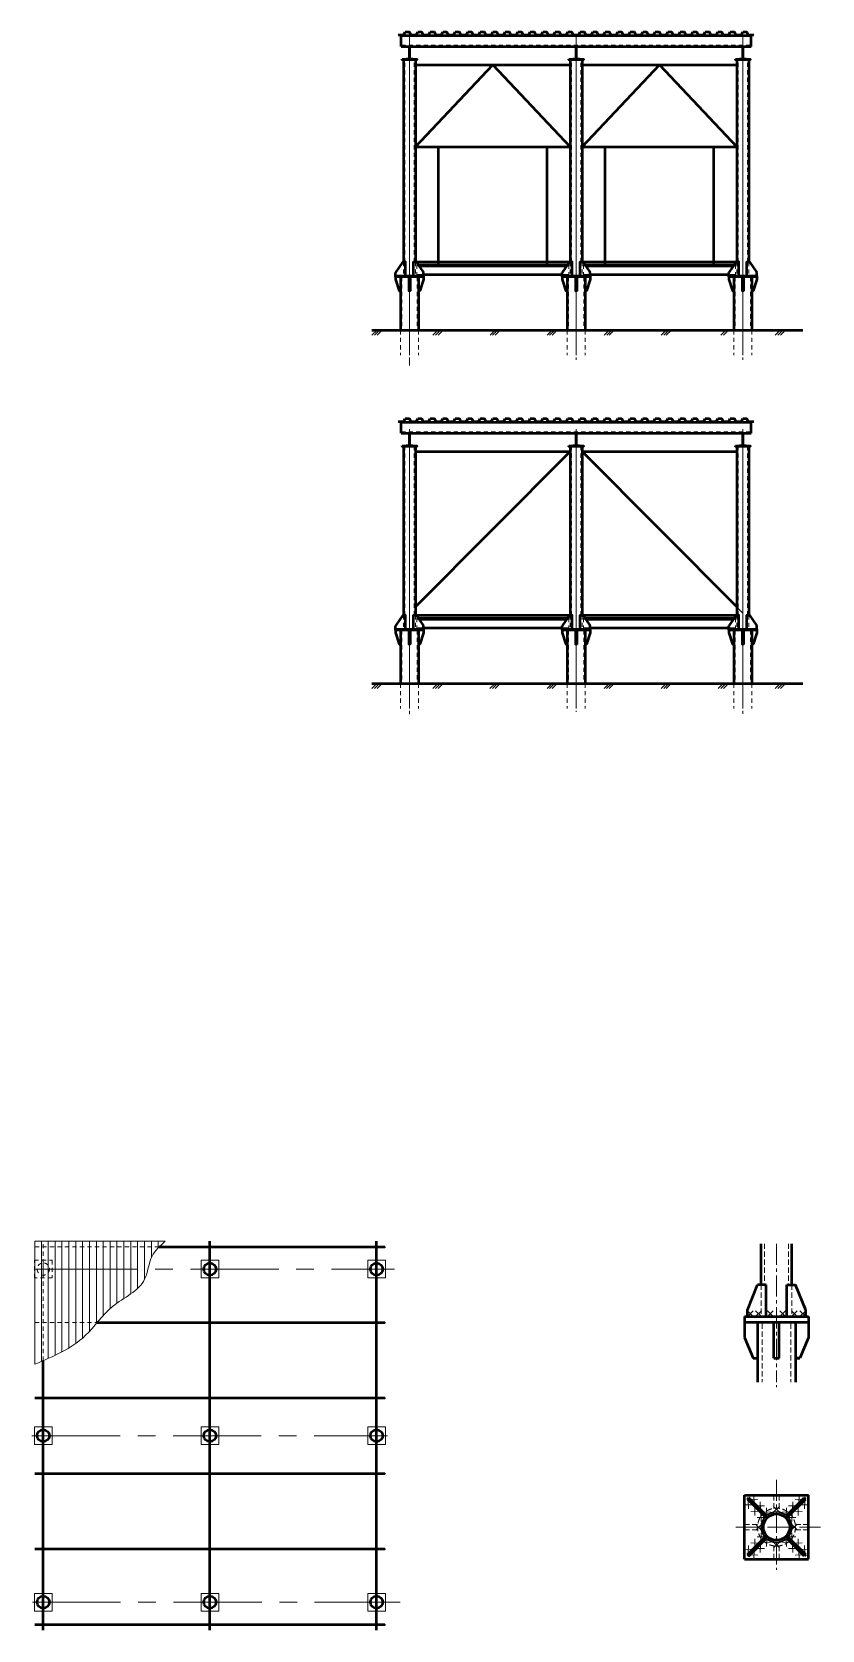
# Model space of a CAD drawing. Header units: millimetres. Extents: x -15843 to 52186, y -12703 to 19750.
# Drawn here: x 10378 to 24598, y -11810 to 16968 of the extents above; entities that cross this region are included whole.
import ezdxf

# ---------------------------------------------------------------- set-up
doc = ezdxf.new("R2010")
doc.units = ezdxf.units.MM
for name, pattern in [('JIS_02_0.7', [1.35, 0.75, -0.6]), ('невидимая', [9.525, 6.35, -3.175]), ('осевая', [50.8, 31.75, -6.35, 6.35, -6.35]), ('осевая2', [28.575, 19.05, -3.175, 3.175, -3.175])]:
    doc.linetypes.add(name, pattern=pattern)
for name, color, linetype, lineweight in [('АС Колонны', 7, 'Continuous', 20), ('АС_Сваи', 7, 'Continuous', 20), ('АС_Стены', 7, 'Continuous', 20)]:
    doc.layers.add(name, color=color, linetype=linetype, lineweight=lineweight)

# ---------------------------------------------------------------- blocks, each defined once
blk = doc.blocks.new('*U6')
at = {"color": 0, "linetype": 'ByBlock', "lineweight": -2}
blk.add_lwpolyline([(-5, 230), (55, 230), (55, 221), (14.8, 221, 0.4142136), (2.8, 209), (2.8, 21, 0.4142136), (14.8, 9), (55, 9), (55, 0), (0, 0), (-55, 0), (-55, 9), (-14.8, 9, 0.4142136), (-2.8, 21), (-2.8, 209, 0.4142136), (-14.8, 221), (-55, 221), (-55, 230)], format="xyb", close=True, dxfattribs=at)

msp = doc.modelspace()

# ---------------------------------------------------------------- linework, layer by layer
at = {"layer": 'АС Колонны', "color": 7, "lineweight": 50}
for p, q in [((23505, -5591), (23505, -4853)), ((24052, -5591), (24052, -4853)), ((23254, -6052), (23439, -5591)), ((23595, -5591), (23439, -5591)), ((23595, -5591), (23485, -5591)), ((23595, -6166), (23595, -5591)), ((23962, -6166), (23962, -5591)), ((23962, -5591), (24118, -5591)), ((24304, -6052), (24118, -5591)), ((23254, -6166), (23254, -6052)), ((24304, -6166), (24304, -6052))]:
    msp.add_line(p, q, dxfattribs=at)
at = {"layer": 'АС Колонны', "color": 7, "linetype": 'невидимая', "lineweight": 5, "ltscale": 15}
for p, q in [((23565, -4853), (23565, -5591)), ((23992, -4853), (23992, -5591)), ((23505, -5591), (23505, -6166)), ((24052, -5591), (24052, -6166))]:
    msp.add_line(p, q, dxfattribs=at)
at = {"layer": 'АС Колонны', "color": 7, "linetype": 'осевая2', "lineweight": 0, "ltscale": 20}
for p, q in [((23779, -4853), (23779, -7438)), ((23779, -9105), (23779, -10727)), ((23048, -9957), (24598, -9957))]:
    msp.add_line(p, q, dxfattribs=at)
at = {"layer": 'АС Колонны', "color": 7, "lineweight": 30}
msp.add_circle((23779, -9957), 274, dxfattribs=at)
at = {"layer": 'АС_Сваи', "color": 7, "linetype": 'Continuous', "lineweight": 50}
for p, q in [((23204, -6166), (23204, -6291)), ((23204, -6166), (24354, -6166)), ((23204, -6266), (24354, -6266)), ((23204, -6291), (23204, -6544)), ((23437, -6266), (23437, -7347)), ((24120, -6266), (24120, -7347)), ((24354, -6166), (24354, -6291)), ((24354, -6291), (24354, -6544)), ((23204, -6544), (23359, -6916)), ((24354, -6544), (24198, -6916)), ((23359, -6916), (23437, -6916)), ((24120, -6916), (24198, -6916)), ((24198, -6916), (24120, -6916)), ((23204, -10532), (23204, -9382)), ((23204, -9382), (24354, -9382)), ((24354, -10532), (24354, -9382)), ((23204, -10532), (24354, -10532))]:
    msp.add_line(p, q, dxfattribs=at)
at = {"layer": 'АС_Сваи', "color": 7, "linetype": 'невидимая', "lineweight": 5, "ltscale": 15}
for p, q in [((23518, -6291), (23518, -7347)), ((24039, -6291), (24039, -7347)), ((23729, -9382), (23729, -9619)), ((23829, -9382), (23829, -9619)), ((23200, -9907), (23437, -9907)), ((23200, -10007), (23437, -10007)), ((24357, -9907), (24120, -9907)), ((24357, -10007), (24120, -10007)), ((23729, -10532), (23729, -10295)), ((23829, -10532), (23829, -10295))]:
    msp.add_line(p, q, dxfattribs=at)
at = {"layer": 'АС_Сваи', "color": 7, "lineweight": 50}
for p, q in [((23729, -6916), (23729, -6266)), ((23829, -6916), (23829, -6266)), ((23729, -6916), (23829, -6916))]:
    msp.add_line(p, q, dxfattribs=at)
at = {"layer": 'АС_Сваи', "lineweight": 50, "ltscale": 100}
for points in [[(16971, 16918), (17071, 16918)], [(17023, 16907), (23323, 16907)], [(17023, 16707), (17023, 16907)], [(17023, 16707), (23323, 16707)], [(17071, 16918), (17096, 16968)], [(17096, 16968), (17171, 16968)], [(17196, 16918), (17171, 16968)], [(17196, 16918), (17296, 16918)], [(17296, 16918), (17321, 16968)], [(17321, 16968), (17396, 16968)], [(17421, 16918), (17396, 16968)], [(17421, 16918), (17521, 16918)], [(17521, 16918), (17546, 16968)], [(17546, 16968), (17621, 16968)], [(17646, 16918), (17621, 16968)], [(17646, 16918), (17746, 16918)], [(17746, 16918), (17771, 16968)], [(17771, 16968), (17846, 16968)], [(17871, 16918), (17846, 16968)], [(17871, 16918), (17971, 16918)], [(17971, 16918), (17996, 16968)], [(17996, 16968), (18071, 16968)], [(18096, 16918), (18071, 16968)], [(18096, 16918), (18196, 16918)], [(18196, 16918), (18221, 16968)], [(18221, 16968), (18296, 16968)], [(18321, 16918), (18296, 16968)], [(18321, 16918), (18421, 16918)], [(18421, 16918), (18446, 16968)], [(18446, 16968), (18521, 16968)], [(18546, 16918), (18521, 16968)], [(18546, 16918), (18646, 16918)], [(18646, 16918), (18671, 16968)], [(18671, 16968), (18746, 16968)], [(18771, 16918), (18746, 16968)], [(18771, 16918), (18871, 16918)], [(18871, 16918), (18896, 16968)], [(18896, 16968), (18971, 16968)], [(18996, 16918), (18971, 16968)], [(18996, 16918), (19096, 16918)], [(19096, 16918), (19121, 16968)], [(19121, 16968), (19196, 16968)], [(19221, 16918), (19196, 16968)], [(19221, 16918), (19321, 16918)], [(19321, 16918), (19346, 16968)], [(19346, 16968), (19421, 16968)], [(19446, 16918), (19421, 16968)], [(19446, 16918), (19546, 16918)], [(19546, 16918), (19571, 16968)], [(19571, 16968), (19646, 16968)], [(19671, 16918), (19646, 16968)], [(19671, 16918), (19771, 16918)], [(19771, 16918), (19796, 16968)], [(19796, 16968), (19871, 16968)], [(19896, 16918), (19871, 16968)], [(19896, 16918), (19996, 16918)], [(19996, 16918), (20021, 16968)], [(20021, 16968), (20096, 16968)], [(20121, 16918), (20096, 16968)], [(20121, 16918), (20221, 16918)], [(20221, 16918), (20246, 16968)], [(20246, 16968), (20321, 16968)], [(20346, 16918), (20321, 16968)], [(20346, 16918), (20446, 16918)], [(20446, 16918), (20471, 16968)], [(20471, 16968), (20546, 16968)], [(20571, 16918), (20546, 16968)], [(20571, 16918), (20671, 16918)], [(20671, 16918), (20696, 16968)], [(20696, 16968), (20771, 16968)], [(20796, 16918), (20771, 16968)], [(20796, 16918), (20896, 16918)], [(20896, 16918), (20921, 16968)], [(20921, 16968), (20996, 16968)], [(21021, 16918), (20996, 16968)], [(21021, 16918), (21121, 16918)], [(21121, 16918), (21146, 16968)], [(21146, 16968), (21221, 16968)], [(21246, 16918), (21221, 16968)], [(21246, 16918), (21346, 16918)], [(21346, 16918), (21371, 16968)], [(21371, 16968), (21446, 16968)], [(21471, 16918), (21446, 16968)], [(21471, 16918), (21571, 16918)], [(21571, 16918), (21596, 16968)], [(21596, 16968), (21671, 16968)], [(21696, 16918), (21671, 16968)], [(21696, 16918), (21796, 16918)], [(21796, 16918), (21821, 16968)], [(21821, 16968), (21896, 16968)], [(21921, 16918), (21896, 16968)], [(21921, 16918), (22021, 16918)], [(22021, 16918), (22046, 16968)], [(22046, 16968), (22121, 16968)], [(22146, 16918), (22121, 16968)], [(22146, 16918), (22246, 16918)], [(22246, 16918), (22271, 16968)], [(22271, 16968), (22346, 16968)], [(22371, 16918), (22346, 16968)], [(22371, 16918), (22471, 16918)], [(22471, 16918), (22496, 16968)], [(22496, 16968), (22571, 16968)], [(22596, 16918), (22571, 16968)], [(22596, 16918), (22696, 16918)], [(22696, 16918), (22721, 16968)], [(22721, 16968), (22796, 16968)], [(22821, 16918), (22796, 16968)], [(22821, 16918), (22921, 16918)], [(22921, 16918), (22946, 16968)], [(22946, 16968), (23021, 16968)], [(23046, 16918), (23021, 16968)], [(23046, 16918), (23146, 16918)], [(23146, 16918), (23171, 16968)], [(23171, 16968), (23246, 16968)], [(23271, 16918), (23246, 16968)], [(23271, 16918), (23371, 16918)], [(23323, 16707), (23323, 16907)], [(17043, 16477), (17303, 16477), (17303, 16464), (17043, 16464), (17043, 16477)], [(17063, 16464), (17063, 12827)], [(17283, 16464), (17283, 12827)], [(20043, 16477), (20303, 16477), (20303, 16464), (20043, 16464), (20043, 16477)], [(20063, 16464), (20063, 12827)], [(20283, 16464), (20283, 12827)], [(23043, 16477), (23303, 16477), (23303, 16464), (23043, 16464), (23043, 16477)], [(23063, 16464), (23063, 12827)], [(23283, 16464), (23283, 12827)], [(17283, 16377), (20063, 16377)], [(17283, 14897), (18673, 16377), (20063, 14897)], [(20283, 16377), (23063, 16377)], [(20283, 14897), (21673, 16377), (23063, 14897)], [(17283, 14897), (20063, 14897)], [(17693, 12777), (17693, 14897)], [(19653, 12777), (19653, 14897)], [(20283, 14897), (23063, 14897)], [(20693, 12777), (20693, 14897)], [(22653, 12777), (22653, 14897)], [(17103, 12577), (17103, 12827), (17053, 12827), (16923, 12634)], [(17243, 12577), (17243, 12827), (17293, 12827), (17423, 12634)], [(17293, 12827), (20063, 12827)], [(17327, 12777), (20019, 12777)], [(17341, 12756), (20005, 12756)], [(20103, 12577), (20103, 12827), (20053, 12827), (19923, 12634)], [(20243, 12577), (20243, 12827), (20293, 12827), (20423, 12634)], [(20283, 12827), (23053, 12827)], [(20327, 12777), (23019, 12777)], [(20341, 12756), (23005, 12756)], [(23103, 12577), (23103, 12827), (23053, 12827), (22923, 12634)], [(23243, 12577), (23243, 12827), (23293, 12827), (23423, 12634)], [(16923, 12577), (16923, 12634)], [(16923, 12577), (17423, 12577), (17423, 12558), (16923, 12558), (16923, 12577)], [(16923, 12558), (16923, 12509), (16988, 12308), (17010, 12308)], [(17010, 12558), (17010, 11597)], [(17160, 12558), (17160, 12308), (17173, 12308)], [(17186, 12558), (17186, 12308), (17173, 12308)], [(17336, 12558), (17336, 11597)], [(17423, 12558), (17423, 12509), (17358, 12308), (17336, 12308)], [(17423, 12577), (17423, 12634)], [(17423, 12598), (19923, 12598)], [(19923, 12577), (19923, 12634)], [(19923, 12577), (20423, 12577), (20423, 12558), (19923, 12558), (19923, 12577)], [(19923, 12558), (19923, 12509), (19988, 12308), (20010, 12308)], [(20010, 12558), (20010, 11597)], [(20160, 12558), (20160, 12308), (20173, 12308)], [(20186, 12558), (20186, 12308), (20173, 12308)], [(20336, 12558), (20336, 11597)], [(20423, 12558), (20423, 12509), (20358, 12308), (20336, 12308)], [(20423, 12577), (20423, 12634)], [(20423, 12598), (22923, 12598)], [(22923, 12577), (22923, 12634)], [(22923, 12577), (23423, 12577), (23423, 12558), (22923, 12558), (22923, 12577)], [(22923, 12558), (22923, 12509), (22988, 12308), (23010, 12308)], [(23010, 12558), (23010, 11597)], [(23160, 12558), (23160, 12308), (23173, 12308)], [(23186, 12558), (23186, 12308), (23173, 12308)], [(23336, 12558), (23336, 11597)], [(23423, 12558), (23423, 12509), (23358, 12308), (23336, 12308)], [(23423, 12577), (23423, 12634)], [(16496, 11597), (24253, 11597)], [(16971, 9955), (17071, 9955)], [(17023, 9944), (23323, 9944)], [(17023, 9744), (17023, 9944)], [(17071, 9955), (17096, 10005)], [(17096, 10005), (17171, 10005)], [(17196, 9955), (17171, 10005)], [(17196, 9955), (17296, 9955)], [(17296, 9955), (17321, 10005)], [(17321, 10005), (17396, 10005)], [(17421, 9955), (17396, 10005)], [(17421, 9955), (17521, 9955)], [(17521, 9955), (17546, 10005)], [(17546, 10005), (17621, 10005)], [(17646, 9955), (17621, 10005)], [(17646, 9955), (17746, 9955)], [(17746, 9955), (17771, 10005)], [(17771, 10005), (17846, 10005)], [(17871, 9955), (17846, 10005)], [(17871, 9955), (17971, 9955)], [(17971, 9955), (17996, 10005)], [(17996, 10005), (18071, 10005)], [(18096, 9955), (18071, 10005)], [(18096, 9955), (18196, 9955)], [(18196, 9955), (18221, 10005)], [(18221, 10005), (18296, 10005)], [(18321, 9955), (18296, 10005)], [(18321, 9955), (18421, 9955)], [(18421, 9955), (18446, 10005)], [(18446, 10005), (18521, 10005)], [(18546, 9955), (18521, 10005)], [(18546, 9955), (18646, 9955)], [(18646, 9955), (18671, 10005)], [(18671, 10005), (18746, 10005)], [(18771, 9955), (18746, 10005)], [(18771, 9955), (18871, 9955)], [(18871, 9955), (18896, 10005)], [(18896, 10005), (18971, 10005)], [(18996, 9955), (18971, 10005)], [(18996, 9955), (19096, 9955)], [(19096, 9955), (19121, 10005)], [(19121, 10005), (19196, 10005)], [(19221, 9955), (19196, 10005)], [(19221, 9955), (19321, 9955)], [(19321, 9955), (19346, 10005)], [(19346, 10005), (19421, 10005)], [(19446, 9955), (19421, 10005)], [(19446, 9955), (19546, 9955)], [(19546, 9955), (19571, 10005)], [(19571, 10005), (19646, 10005)], [(19671, 9955), (19646, 10005)], [(19671, 9955), (19771, 9955)], [(19771, 9955), (19796, 10005)], [(19796, 10005), (19871, 10005)], [(19896, 9955), (19871, 10005)], [(19896, 9955), (19996, 9955)], [(19996, 9955), (20021, 10005)], [(20021, 10005), (20096, 10005)], [(20121, 9955), (20096, 10005)], [(20121, 9955), (20221, 9955)], [(20221, 9955), (20246, 10005)], [(20246, 10005), (20321, 10005)], [(20346, 9955), (20321, 10005)], [(20346, 9955), (20446, 9955)], [(20446, 9955), (20471, 10005)], [(20471, 10005), (20546, 10005)], [(20571, 9955), (20546, 10005)], [(20571, 9955), (20671, 9955)], [(20671, 9955), (20696, 10005)], [(20696, 10005), (20771, 10005)], [(20796, 9955), (20771, 10005)], [(20796, 9955), (20896, 9955)], [(20896, 9955), (20921, 10005)], [(20921, 10005), (20996, 10005)], [(21021, 9955), (20996, 10005)], [(21021, 9955), (21121, 9955)], [(21121, 9955), (21146, 10005)], [(21146, 10005), (21221, 10005)], [(21246, 9955), (21221, 10005)], [(21246, 9955), (21346, 9955)], [(21346, 9955), (21371, 10005)], [(21371, 10005), (21446, 10005)], [(21471, 9955), (21446, 10005)], [(21471, 9955), (21571, 9955)], [(21571, 9955), (21596, 10005)], [(21596, 10005), (21671, 10005)], [(21696, 9955), (21671, 10005)], [(21696, 9955), (21796, 9955)], [(21796, 9955), (21821, 10005)], [(21821, 10005), (21896, 10005)], [(21921, 9955), (21896, 10005)], [(21921, 9955), (22021, 9955)], [(22021, 9955), (22046, 10005)], [(22046, 10005), (22121, 10005)], [(22146, 9955), (22121, 10005)], [(22146, 9955), (22246, 9955)], [(22246, 9955), (22271, 10005)], [(22271, 10005), (22346, 10005)], [(22371, 9955), (22346, 10005)], [(22371, 9955), (22471, 9955)], [(22471, 9955), (22496, 10005)], [(22496, 10005), (22571, 10005)], [(22596, 9955), (22571, 10005)], [(22596, 9955), (22696, 9955)], [(22696, 9955), (22721, 10005)], [(22721, 10005), (22796, 10005)], [(22821, 9955), (22796, 10005)], [(22821, 9955), (22921, 9955)], [(22921, 9955), (22946, 10005)], [(22946, 10005), (23021, 10005)], [(23046, 9955), (23021, 10005)], [(23046, 9955), (23146, 9955)], [(23146, 9955), (23171, 10005)], [(23171, 10005), (23246, 10005)], [(23271, 9955), (23246, 10005)], [(23271, 9955), (23371, 9955)], [(23323, 9744), (23323, 9944)], [(17023, 9744), (23323, 9744)], [(17043, 9514), (17303, 9514), (17303, 9501), (17043, 9501), (17043, 9514)], [(17063, 9501), (17063, 6464)], [(17283, 9501), (17283, 6464)], [(20043, 9514), (20303, 9514), (20303, 9501), (20043, 9501), (20043, 9514)], [(20063, 9501), (20063, 6464)], [(20283, 9501), (20283, 6464)], [(23043, 9514), (23303, 9514), (23303, 9501), (23043, 9501), (23043, 9514)], [(23063, 9501), (23063, 6464)], [(23283, 9501), (23283, 6464)], [(17283, 9414), (20063, 9414)], [(17283, 6614), (20063, 9414)], [(20283, 9414), (23063, 9414)], [(20283, 9414), (23063, 6614)], [(17103, 6214), (17103, 6464), (17053, 6464), (16923, 6271)], [(17243, 6214), (17243, 6464), (17293, 6464), (17423, 6271)], [(17293, 6464), (20063, 6464)], [(17327, 6414), (20019, 6414)], [(17341, 6393), (20005, 6393)], [(20103, 6214), (20103, 6464), (20053, 6464), (19923, 6271)], [(20243, 6214), (20243, 6464), (20293, 6464), (20423, 6271)], [(20283, 6464), (23053, 6464)], [(20327, 6414), (23019, 6414)], [(20341, 6393), (23005, 6393)], [(23103, 6214), (23103, 6464), (23053, 6464), (22923, 6271)], [(23243, 6214), (23243, 6464), (23293, 6464), (23423, 6271)], [(16923, 6214), (16923, 6271)], [(16923, 6214), (17423, 6214), (17423, 6195), (16923, 6195), (16923, 6214)], [(16923, 6195), (16923, 6146), (16988, 5945), (17010, 5945)], [(17010, 6195), (17010, 5234)], [(17160, 6195), (17160, 5945), (17173, 5945)], [(17186, 6195), (17186, 5945), (17173, 5945)], [(17336, 6195), (17336, 5234)], [(17423, 6195), (17423, 6146), (17358, 5945), (17336, 5945)], [(17423, 6214), (17423, 6271)], [(17423, 6235), (19923, 6235)], [(19923, 6214), (19923, 6271)], [(19923, 6214), (20423, 6214), (20423, 6195), (19923, 6195), (19923, 6214)], [(19923, 6195), (19923, 6146), (19988, 5945), (20010, 5945)], [(20010, 6195), (20010, 5234)], [(20160, 6195), (20160, 5945), (20173, 5945)], [(20186, 6195), (20186, 5945), (20173, 5945)], [(20336, 6195), (20336, 5234)], [(20423, 6195), (20423, 6146), (20358, 5945), (20336, 5945)], [(20423, 6214), (20423, 6271)], [(20423, 6235), (22923, 6235)], [(22923, 6214), (22923, 6271)], [(22923, 6214), (23423, 6214), (23423, 6195), (22923, 6195), (22923, 6214)], [(22923, 6195), (22923, 6146), (22988, 5945), (23010, 5945)], [(23010, 6195), (23010, 5234)], [(23160, 6195), (23160, 5945), (23173, 5945)], [(23186, 6195), (23186, 5945), (23173, 5945)], [(23336, 6195), (23336, 5234)], [(23423, 6195), (23423, 6146), (23358, 5945), (23336, 5945)], [(23423, 6214), (23423, 6271)], [(16496, 5234), (24253, 5234)], [(13581, -11810), (13581, -4810)], [(16581, -11810), (16581, -4810)], [(12667, -4910), (16731, -4910), (16731, -4910)], [(11553, -6270), (16731, -6270), (16731, -6270)], [(10581, -11810), (10581, -6959)], [(10431, -7630), (16731, -7630), (16731, -7630)], [(10431, -8990), (16731, -8990), (16731, -8990)], [(10431, -10350), (16731, -10350), (16731, -10350)], [(10431, -11710), (16731, -11710), (16731, -11710)]]:
    msp.add_lwpolyline(points, dxfattribs=at)
at = {"layer": 'АС_Сваи', "linetype": 'JIS_02_0.7', "ltscale": 100}
for points in [[(17023, 16887), (23323, 16887)], [(17023, 16728), (23323, 16728)], [(17087, 12827), (17087, 16464)], [(17259, 12827), (17259, 16464)], [(20087, 12827), (20087, 16464)], [(20259, 12827), (20259, 16464)], [(23087, 12827), (23087, 16464)], [(23259, 12827), (23259, 16464)], [(17063, 12827), (17063, 12577)], [(17283, 12827), (17283, 12577)], [(17327, 12777), (17303, 12777), (17303, 12577)], [(17327, 12777), (17303, 12777), (17303, 12577)], [(20019, 12777), (20043, 12777), (20043, 12577)], [(20063, 12827), (20063, 12577)], [(20283, 12827), (20283, 12577)], [(20327, 12777), (20303, 12777), (20303, 12577)], [(23019, 12777), (23043, 12777), (23043, 12577)], [(23063, 12827), (23063, 12577)], [(23283, 12827), (23283, 12577)], [(17034, 12558), (17034, 11597)], [(17312, 12558), (17312, 11597)], [(20034, 12558), (20034, 11597)], [(20312, 12558), (20312, 11597)], [(23034, 12558), (23034, 11597)], [(23312, 12558), (23312, 11597)], [(17010, 11597), (17010, 11147)], [(17336, 11597), (17336, 11147)], [(20010, 11597), (20010, 11147)], [(20336, 11597), (20336, 11147)], [(23010, 11597), (23010, 11147)], [(23336, 11597), (23336, 11147)], [(17023, 9924), (23323, 9924)], [(17023, 9765), (23323, 9765)], [(17087, 6464), (17087, 9501)], [(17259, 6464), (17259, 9501)], [(20087, 6464), (20087, 9501)], [(20259, 6464), (20259, 9501)], [(23087, 6464), (23087, 9501)], [(23259, 6464), (23259, 9501)], [(17063, 6464), (17063, 6214)], [(17283, 6464), (17283, 6214)], [(17327, 6414), (17303, 6414), (17303, 6214)], [(17327, 6414), (17303, 6414), (17303, 6214)], [(20019, 6414), (20043, 6414), (20043, 6214)], [(20063, 6464), (20063, 6214)], [(20283, 6464), (20283, 6214)], [(20327, 6414), (20303, 6414), (20303, 6214)], [(23019, 6414), (23043, 6414), (23043, 6214)], [(23063, 6464), (23063, 6214)], [(23283, 6464), (23283, 6214)], [(17034, 6195), (17034, 5234)], [(17312, 6195), (17312, 5234)], [(20034, 6195), (20034, 5234)], [(20312, 6195), (20312, 5234)], [(23034, 6195), (23034, 5234)], [(23312, 6195), (23312, 5234)], [(17010, 5234), (17010, 4784)], [(17336, 5234), (17336, 4784)], [(20010, 5234), (20010, 4784)], [(20336, 5234), (20336, 4784)], [(23010, 5234), (23010, 4784)], [(23336, 5234), (23336, 4784)], [(10581, -6959), (10581, -4810)], [(10421, -5470), (10421, -5150), (10741, -5150), (10741, -5470), (10421, -5470)], [(10431, -4910), (12667, -4910)], [(10431, -6270), (11553, -6270)]]:
    msp.add_lwpolyline(points, dxfattribs=at)
at = {"layer": 'АС_Сваи', "linetype": 'осевая', "ltscale": 50}
for points in [[(17173, 12184), (17173, 16911)], [(17173, 10962), (17173, 16911)], [(20173, 12184), (20173, 16911)], [(20173, 11061), (20173, 16911)], [(23173, 12184), (23173, 16911)], [(23173, 11061), (23173, 16911)], [(17173, 5821), (17173, 9818)], [(17173, 4685), (17173, 9818)], [(20173, 5821), (20173, 9818)], [(20173, 4727), (20173, 9818)], [(23173, 5821), (23173, 9818)], [(23173, 4690), (23173, 9818)], [(13581, -11519), (13581, -5035)], [(16581, -11743), (16581, -5035)], [(10691, -5310), (16904, -5310)], [(10378, -8310), (16779, -8310)], [(10386, -11310), (17005, -11310)]]:
    msp.add_lwpolyline(points, dxfattribs=at)
at = {"layer": 'АС_Сваи', "ltscale": 100}
for points in [[(17341, 12756), (17303, 12756)], [(17341, 12756), (17303, 12756)], [(20005, 12756), (20043, 12756)], [(20341, 12756), (20303, 12756)], [(23005, 12756), (23043, 12756)], [(17423, 12598), (17303, 12598)], [(17423, 12598), (17303, 12598)], [(17423, 12598), (17303, 12598)], [(17423, 12598), (17303, 12598)], [(19923, 12598), (20043, 12598)], [(19923, 12598), (20043, 12598)], [(20423, 12598), (20303, 12598)], [(20423, 12598), (20303, 12598)], [(22923, 12598), (23043, 12598)], [(22923, 12598), (23043, 12598)], [(16589, 11597), (16498, 11507)], [(16635, 11597), (16544, 11507)], [(16681, 11597), (16591, 11507)], [(17685, 11597), (17595, 11507)], [(17732, 11597), (17641, 11507)], [(17778, 11597), (17687, 11507)], [(18712, 11597), (18622, 11507)], [(18759, 11597), (18668, 11507)], [(18805, 11597), (18714, 11507)], [(19739, 11597), (19649, 11507)], [(19786, 11597), (19695, 11507)], [(19832, 11597), (19741, 11507)], [(20766, 11597), (20676, 11507)], [(20812, 11597), (20722, 11507)], [(20859, 11597), (20768, 11507)], [(21793, 11597), (21703, 11507)], [(21839, 11597), (21749, 11507)], [(21886, 11597), (21795, 11507)], [(22866, 11597), (22776, 11507)], [(22913, 11597), (22822, 11507)], [(23847, 11597), (23756, 11507)], [(23893, 11597), (23803, 11507)], [(23940, 11597), (23849, 11507)], [(22835, 6844), (23173, 6503)], [(17341, 6393), (17303, 6393)], [(17341, 6393), (17303, 6393)], [(20005, 6393), (20043, 6393)], [(20341, 6393), (20303, 6393)], [(23005, 6393), (23043, 6393)], [(17423, 6235), (17303, 6235)], [(17423, 6235), (17303, 6235)], [(19923, 6235), (20043, 6235)], [(20423, 6235), (20303, 6235)], [(22923, 6235), (23043, 6235)], [(16588, 5234), (16498, 5144)], [(16635, 5234), (16544, 5144)], [(16681, 5234), (16590, 5144)], [(17685, 5234), (17594, 5144)], [(17731, 5234), (17641, 5144)], [(17777, 5234), (17687, 5144)], [(18712, 5234), (18621, 5144)], [(18758, 5234), (18668, 5144)], [(18804, 5234), (18714, 5144)], [(19739, 5234), (19648, 5144)], [(19785, 5234), (19694, 5144)], [(19831, 5234), (19741, 5144)], [(20766, 5234), (20675, 5144)], [(20812, 5234), (20721, 5144)], [(20858, 5234), (20768, 5144)], [(21793, 5234), (21702, 5144)], [(21839, 5234), (21748, 5144)], [(21885, 5234), (21795, 5144)], [(22820, 5234), (22729, 5144)], [(22866, 5234), (22775, 5144)], [(22912, 5234), (22822, 5144)], [(23847, 5234), (23756, 5144)], [(23893, 5234), (23802, 5144)], [(23939, 5234), (23849, 5144)], [(10431, -7022), (10431, -4810), (12774, -4810)], [(10547, -4810), (10547, -6973)], [(10671, -4810), (10671, -6919)], [(10795, -4810), (10795, -6862)], [(10918, -4810), (10918, -6800)], [(11042, -4810), (11042, -6730)], [(11166, -4810), (11166, -6649)], [(11290, -4810), (11290, -6553)], [(11413, -4810), (11413, -6432)], [(11537, -4810), (11537, -6289)], [(11661, -4810), (11661, -6146)], [(11785, -4810), (11785, -6021)], [(11908, -4810), (11908, -5923)], [(12032, -4810), (12032, -5840)], [(12156, -4810), (12156, -5757)], [(12279, -4810), (12279, -5658)], [(12403, -4810), (12403, -5499)], [(12527, -4810), (12527, -5103)], [(12651, -4810), (12651, -4926)], [(10581, -5150), (10581, -5200)], [(10581, -5470), (10581, -5150)], [(13421, -5470), (13421, -5150), (13741, -5150), (13741, -5470), (13421, -5470)], [(13581, -5150), (13581, -5470)], [(16421, -5470), (16421, -5150), (16741, -5150), (16741, -5470), (16421, -5470)], [(16581, -5150), (16581, -5470)], [(10421, -5310), (10471, -5310)], [(10421, -5310), (10741, -5310)], [(10581, -5420), (10581, -5470)], [(10691, -5310), (10741, -5310)], [(13421, -5310), (13741, -5310)], [(16421, -5310), (16741, -5310)], [(23254, -6166), (23357, -6064)], [(23357, -6166), (23254, -6064)], [(23403, -6166), (23506, -6064)], [(23506, -6166), (23403, -6064)], [(23616, -6166), (23719, -6064)], [(23719, -6166), (23616, -6064)], [(23942, -6166), (23840, -6064)], [(23840, -6166), (23942, -6064)], [(24153, -6166), (24050, -6064)], [(24050, -6166), (24153, -6064)], [(24304, -6166), (24201, -6064)], [(24201, -6166), (24304, -6064)], [(10421, -8470), (10421, -8150), (10741, -8150), (10741, -8470), (10421, -8470)], [(10421, -8310), (10741, -8310)], [(10581, -8150), (10581, -8470)], [(13421, -8470), (13421, -8150), (13741, -8150), (13741, -8470), (13421, -8470)], [(13421, -8310), (13741, -8310)], [(13581, -8150), (13581, -8470)], [(16421, -8470), (16421, -8150), (16741, -8150), (16741, -8470), (16421, -8470)], [(16421, -8310), (16741, -8310)], [(16581, -8150), (16581, -8470)], [(23271, -9483), (23275, -9629)], [(23445, -9455), (23300, -9458)], [(23371, -9384), (23374, -9529)], [(24112, -9455), (24257, -9458)], [(24186, -9384), (24183, -9529)], [(24286, -9483), (24282, -9629)], [(23346, -9554), (23200, -9558)], [(23462, -9671), (23317, -9674)], [(23388, -9600), (23391, -9745)], [(23562, -9571), (23416, -9575)], [(23574, -9782), (23428, -9785)], [(23487, -9500), (23491, -9646)], [(23499, -9711), (23503, -9856)], [(23673, -9682), (23528, -9686)], [(23599, -9611), (23602, -9757)], [(23830, -9688), (23727, -9585)], [(23727, -9688), (23830, -9585)], [(23884, -9682), (24030, -9686)], [(23959, -9611), (23955, -9757)], [(23984, -9782), (24129, -9785)], [(23995, -9571), (24141, -9575)], [(24058, -9711), (24055, -9856)], [(24070, -9500), (24067, -9646)], [(24095, -9671), (24240, -9674)], [(24169, -9600), (24166, -9745)], [(24211, -9554), (24357, -9558)], [(23509, -10011), (23406, -9908)], [(23406, -10011), (23509, -9908)], [(23499, -10203), (23503, -10058)], [(24152, -10008), (24049, -9906)], [(24049, -10008), (24152, -9906)], [(24058, -10203), (24055, -10058)], [(23346, -10360), (23200, -10356)], [(23271, -10431), (23275, -10285)], [(23462, -10243), (23317, -10240)], [(23388, -10314), (23391, -10169)], [(23562, -10343), (23416, -10339)], [(23574, -10132), (23428, -10129)], [(23487, -10414), (23491, -10268)], [(23673, -10232), (23528, -10228)], [(23599, -10303), (23602, -10157)], [(23830, -10331), (23727, -10228)], [(23727, -10331), (23830, -10228)], [(23884, -10232), (24030, -10228)], [(23959, -10303), (23955, -10157)], [(23984, -10132), (24129, -10129)], [(23995, -10343), (24141, -10339)], [(24070, -10414), (24067, -10268)], [(24095, -10243), (24240, -10240)], [(24169, -10314), (24166, -10169)], [(24211, -10360), (24357, -10356)], [(24286, -10431), (24282, -10285)], [(23445, -10459), (23300, -10456)], [(23371, -10530), (23374, -10385)], [(24112, -10459), (24257, -10456)], [(24186, -10530), (24183, -10385)], [(10421, -11470), (10421, -11150), (10741, -11150), (10741, -11470), (10421, -11470)], [(10581, -11150), (10581, -11470)], [(13421, -11470), (13421, -11150), (13741, -11150), (13741, -11470), (13421, -11470)], [(13581, -11150), (13581, -11470)], [(16421, -11470), (16421, -11150), (16741, -11150), (16741, -11470), (16421, -11470)], [(16581, -11150), (16581, -11470)], [(10421, -11310), (10741, -11310)], [(13421, -11310), (13741, -11310)], [(16421, -11310), (16741, -11310)]]:
    msp.add_lwpolyline(points, dxfattribs=at)
at = {"layer": 'АС_Сваи', "linetype": 'JIS_02_0.7', "ltscale": 100}
msp.add_circle((10581, -5310), 110, dxfattribs=at)
at = {"layer": 'АС_Сваи', "lineweight": 50, "ltscale": 100}
for centre in [(13581, -5310), (16581, -5310), (10581, -8310), (13581, -8310), (16581, -8310), (10581, -11310), (13581, -11310), (16581, -11310)]:
    msp.add_circle(centre, 110, dxfattribs=at)
at = {"layer": 'АС_Сваи', "color": 7, "linetype": 'невидимая', "lineweight": 5, "ltscale": 15}
msp.add_circle((23779, -9957), 341, dxfattribs=at)
at = {"layer": 'АС_Сваи', "ltscale": 100}
msp.add_spline([(10431, -7022), (11338, -6509), (11829, -5984), (12406, -5493), (12539, -5077), (12774, -4810)], degree=3, dxfattribs=at)
at = {"layer": 'АС_Стены', "color": 7, "lineweight": 50}
for p, q in [((23575, -9774), (23254, -9452)), ((23601, -9749), (23279, -9427)), ((23957, -9749), (24279, -9427)), ((23982, -9774), (24304, -9452)), ((23254, -10452), (23571, -10135)), ((23279, -10477), (23595, -10160)), ((24279, -10477), (23962, -10160)), ((24304, -10452), (23987, -10135))]:
    msp.add_line(p, q, dxfattribs=at)
for points in [[(23254, -9452), (23279, -9427)], [(24304, -9452), (24279, -9427)], [(23254, -10452), (23279, -10477)], [(24304, -10452), (24279, -10477)]]:
    msp.add_lwpolyline(points, dxfattribs=at)
msp.add_circle((23779, -9957), 237, dxfattribs=at)

# ---------------------------------------------------------------- block references
at = {"layer": 'АС_Сваи', "lineweight": 50, "ltscale": 100}
for p in [(17173, 16477), (20173, 16477), (23173, 16477), (17173, 9514), (20173, 9514), (23173, 9514)]:
    msp.add_blockref('*U6', p, dxfattribs=at)

# ---------------------------------------------------------------- next in the draw order: wipeouts: each hides what was drawn before it
at = {"linetype": 'Continuous'}
for points in [[(17010, 11147), (17336, 11147), (17336, 11111), (17010, 11111)], [(20010, 11147), (20336, 11147), (20336, 11111), (20010, 11111)], [(23010, 11147), (23336, 11147), (23336, 11111), (23010, 11111)], [(17010, 4784), (17336, 4784), (17336, 4748), (17010, 4748)], [(20010, 4784), (20336, 4784), (20336, 4748), (20010, 4748)], [(23010, 4784), (23336, 4784), (23336, 4748), (23010, 4748)], [(23505, -4853), (24052, -4853), (24052, -4804), (23505, -4804)], [(23437, -7347), (24120, -7347), (24120, -7400), (23437, -7400)]]:
    msp.add_wipeout(points, dxfattribs=at).dxf.layer = 'АС_Сваи'

doc.saveas('drawing.dxf')
